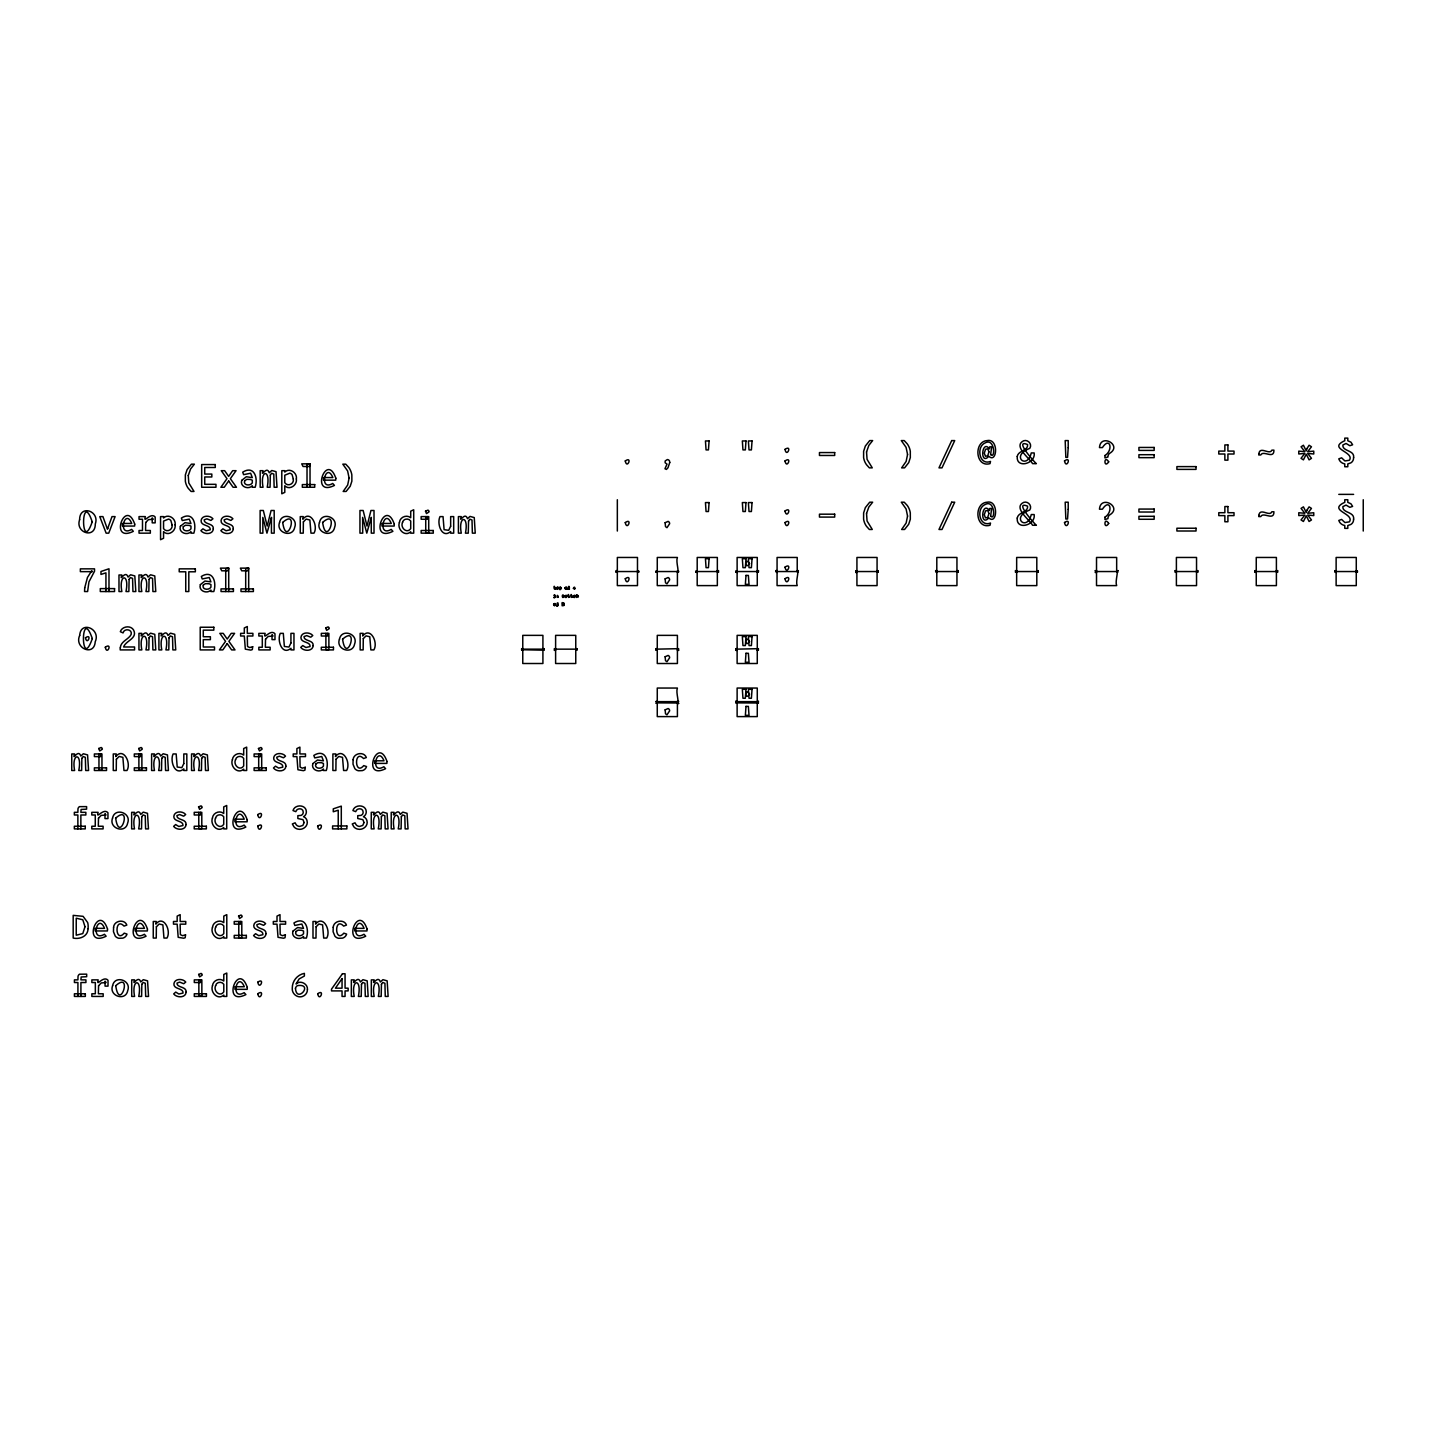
<?xml version="1.0" encoding="UTF-8"?>
<svg xmlns="http://www.w3.org/2000/svg" width="1435" height="1435" viewBox="0 0 1435 1435"><rect width="100%" height="100%" fill="white"/><g stroke="black" fill="none" stroke-linecap="round" stroke-linejoin="round"><path stroke-width="1.5" d="M544.08 650.198L521.605 649.714L522.77 650.36M576.924 650.198L575.758 649.714M576.386 595.686C578.179 593.157 579.112 599.974 577.695 595.561C575.614 601.211 576.996 592.207 576.547 595.633M1338.783 494.375L1353.618 494.375M617.337 570.574L616.171 570.628L617.337 571.256M717.339 570.628L718.505 570.628L717.339 571.256M737.124 570.628L735.958 571.256L737.124 571.202M758.451 570.771L757.285 570.771L757.267 557.462L737.124 557.462L737.124 570.771M777.07 570.628L775.904 570.574L777.07 571.202M797.214 570.628L798.38 570.771M856.928 570.628L855.762 571.256L856.928 571.202M877.072 570.574L878.238 571.256L877.072 571.202M935.62 570.771L936.804 570.574M956.948 570.628L958.114 570.771M1015.496 570.771L1016.662 570.574M1037.971 570.771L1036.805 570.771L1036.805 557.462L1016.662 557.462L1016.662 570.771M1095.353 570.771L1096.519 570.628M1116.663 570.628L1117.847 570.771M1175.229 570.771L1176.395 570.574M1196.539 570.628L1197.705 570.771M1255.087 570.771L1256.253 570.628M1276.397 570.574L1277.581 570.771M1334.963 570.771L1336.129 570.771L1336.129 557.462L1356.272 557.462L1356.272 570.771M1356.272 570.574L1357.438 571.256L1356.272 571.202M616.171 571.058L617.337 571.058L616.171 572.314M638.647 571.058L637.481 571.058L638.647 572.314M656.1 571.058L657.266 571.058L656.1 572.314M678.576 571.058L677.41 571.058L678.576 571.865L677.41 572.314L677.41 585.606L657.266 585.606L657.266 572.314M696.029 571.058L697.195 571.058L696.029 572.314M718.505 571.058L717.339 571.058L718.505 572.314M735.958 571.058L737.124 572.027L735.958 571.865M758.451 571.058L757.267 571.058L758.451 571.865L757.267 572.314L757.267 585.606L737.124 585.606L737.124 572.314L735.958 572.314M775.904 571.058L777.07 571.83M798.38 571.058L797.214 571.058L798.38 572.314M855.762 571.058L856.928 571.058L855.762 572.314M878.238 571.058L877.072 572.027L878.238 572.314M935.62 571.058L936.804 571.83M958.114 571.058L956.948 571.058L958.114 572.314M1015.496 571.058L1016.662 571.058L1015.496 572.314M1037.971 571.058L1036.805 572.027L1037.971 572.314M1095.353 571.058L1096.519 571.058L1095.353 572.511L1096.519 572.457M1117.847 571.058L1116.663 571.058L1117.847 572.314M1175.229 571.058L1176.395 571.058L1175.229 571.83L1176.395 572.511M1197.705 571.058L1196.539 572.027L1197.705 572.314M1255.087 571.058L1256.253 572.027L1255.087 571.865M1277.581 571.058L1276.397 571.058L1277.581 572.314M1334.963 571.058L1336.129 571.058L1334.963 571.865L1336.129 572.314L1336.129 585.606L1356.272 585.606L1356.272 572.314L1357.438 571.83M1357.438 571.058L1356.272 572.027L1357.438 572.314M637.481 571.256L638.647 571.202L637.481 570.771L637.481 557.462L617.337 557.462L617.337 570.771M657.266 571.202L656.1 571.256L657.266 570.771L657.266 557.462L677.41 557.462C675.616 561.264 679.365 571.776 677.41 571.202M697.195 571.202L696.029 571.256L697.195 570.771L697.195 557.462L717.339 557.462L717.339 570.771M757.267 571.202L758.451 570.574M797.214 571.202L798.38 570.574M936.804 571.202L935.62 570.574M956.948 571.256L958.114 570.574M1016.662 571.202L1015.496 570.574M1036.805 571.202L1037.971 570.574M1096.519 571.202L1095.353 570.574M1116.663 571.256L1117.847 570.574M1176.395 571.202L1175.229 570.574M1196.539 571.202L1197.705 570.574M1256.253 571.202L1255.087 570.574M1276.397 571.202L1277.581 570.574M1336.129 571.256L1334.963 570.574M617.337 571.543L637.481 571.543M657.266 571.543L677.41 571.543M697.195 571.543L717.339 571.543M737.124 571.543L757.267 571.543M777.07 571.543L797.214 571.543M856.928 571.543L877.072 571.543M936.804 571.543L956.948 571.543M1016.662 571.543L1036.805 571.543M1096.519 571.543L1116.663 571.543M1176.395 571.543L1196.539 571.543M1256.253 571.543L1276.397 571.543M1336.129 571.543L1356.272 571.543M616.171 571.865L617.337 571.83M637.481 571.83L638.647 571.865M656.1 571.865L657.266 571.83M696.029 571.865L697.195 571.865M717.339 571.865L718.505 571.865M797.214 571.865C799.151 571.291 795.403 581.767 797.214 585.606L777.07 585.606L777.07 572.314M856.928 571.865L855.762 572.511L856.928 572.457M877.072 571.865L878.238 571.865M956.948 571.865L958.114 571.865M1015.496 571.865L1016.662 571.83M1036.805 571.83L1037.971 571.865M1116.663 571.865C1118.618 571.238 1114.869 581.857 1116.663 585.606L1096.519 585.606L1096.519 572.314L1095.353 572.027M1196.539 571.83L1197.705 571.865M1276.397 571.865L1277.581 571.865M1356.272 571.83L1357.438 571.865M1175.229 572.314L1176.395 572.314L1176.395 585.606L1196.539 585.606L1196.539 572.314L1197.705 571.83M1255.087 572.314L1256.253 572.314L1256.253 585.606L1276.397 585.606L1276.415 572.314L1277.581 571.83M617.337 572.511L616.171 571.83M657.266 572.457L656.1 571.83M677.41 572.457L678.576 571.83M697.195 572.511L696.029 571.83M737.124 572.511L735.958 571.83M757.267 572.457L758.451 571.83M777.07 572.511L775.904 571.83M936.804 572.457L935.62 571.83M1016.662 572.511L1015.496 571.83M1256.253 572.511L1255.087 571.83M1336.129 572.511L1334.963 571.83M554.753 595.579L553.856 595.22L554.932 595.22L554.932 597.498M522.77 648.459L521.605 649.158L544.08 649.158L542.914 648.512M555.614 648.512L554.448 649.158L576.924 649.158L575.758 648.512M657.266 648.459L656.1 649.158L678.576 648.674M737.124 648.512L735.958 649.158L758.451 648.674M521.605 648.674L522.77 648.674L522.77 635.364L542.914 635.364L542.914 648.674L544.08 648.674M554.448 648.674L555.614 648.674L555.614 635.364L575.758 635.364L575.758 648.674L576.924 648.674M656.1 648.674L657.266 648.674L657.266 635.364L677.41 635.364L677.41 648.674M735.958 648.674L737.124 648.674L737.124 635.364L757.267 635.364L757.285 648.674M521.605 648.943L522.77 648.943M544.08 649.104L542.914 648.943M554.448 648.943L555.614 649.104M575.758 649.104L576.924 648.943M656.1 649.104L657.266 648.943L656.1 649.911M678.576 649.104L677.41 648.943L678.576 650.396L677.41 650.36M735.958 648.943L737.124 649.104M758.451 649.104L757.267 649.911M555.614 650.36L554.448 650.36L555.614 649.714M657.266 649.714L656.1 649.714L657.266 650.396M677.41 649.714L678.576 649.714M737.124 650.36L735.958 650.396L737.124 649.714M758.451 649.714L757.267 650.396M521.605 649.768L522.77 649.66M542.914 649.768L544.08 649.768M554.448 649.768L555.614 648.943M576.924 649.768L575.758 648.943M735.958 649.768L737.124 648.943M521.605 650.198L522.77 650.198L522.77 663.508L542.914 663.508L542.914 650.198M554.448 650.198L555.614 650.198L555.614 663.508L575.758 663.508L575.758 650.198M656.1 650.198L657.266 650.198L657.266 663.508L677.41 663.508L677.41 650.198L678.576 650.198M735.958 650.198L737.124 650.198L737.124 663.508L757.267 663.508L757.267 650.198L758.451 650.198M657.266 701.356L657.266 688.047L677.41 688.047C675.616 691.921 679.365 702.361 677.41 701.805M737.124 701.159L735.958 701.159L737.124 701.841M758.451 701.159L757.267 701.805M656.1 701.356L657.266 701.805M677.41 701.213L678.576 701.213M735.958 701.356L737.124 701.356L737.124 688.047L757.267 688.047L757.285 701.356M656.1 701.643L678.576 701.643M735.958 701.643L758.451 701.643M657.266 702.809L656.1 702.863L678.576 703.006M677.41 702.863L678.576 703.491M737.124 702.809L735.958 702.863L758.451 703.006L757.267 702.809M656.1 703.293L657.266 703.293L657.266 716.603L677.41 716.603L677.41 703.293M677.41 703.491L678.576 703.455M1363.25 499.739L1363.25 531.04M1276.397 570.771L1276.397 557.462L1256.253 557.462L1256.253 570.771M1196.539 570.771L1196.539 557.462L1176.395 557.462L1176.395 570.771M1116.663 570.771L1116.663 557.462L1096.519 557.462L1096.519 570.771M1037.971 571.83L1036.805 572.314L1036.805 585.606L1016.662 585.606L1016.662 572.314M958.114 571.83L956.948 572.314L956.948 585.606L936.804 585.606L936.804 572.314M956.948 570.771L956.948 557.462L936.804 557.462L936.804 570.771M878.238 571.83L877.072 572.314L877.072 585.606L856.928 585.606L856.928 572.314M877.072 570.771L877.072 557.462L856.928 557.462L856.928 570.771M797.214 570.771L797.214 557.462L777.07 557.462L777.07 570.771M758.451 702.809L757.267 703.455L757.267 716.603L737.124 716.603L737.124 703.293L735.958 702.809M718.505 571.83L717.339 572.314L717.339 585.606L697.195 585.606L697.195 572.314M638.647 571.83L637.481 572.314L637.481 585.606L617.337 585.606L617.337 572.314M617.337 499.739L617.337 531.04M568.834 589.319C570.592 585.803 567.578 584.888 568.404 589.319M557.587 605.767C559.345 602.216 556.332 601.373 557.157 605.767M554.753 595.22L554.502 597.498M427.504 516.6L427.504 519.255L421.155 519.255L421.155 516.6L428.724 516.6L428.724 532.833L425.729 532.833L425.729 516.6M341.297 828.892L341.297 806.129L333.279 808.838L333.279 811.779L338.229 810.201L338.229 828.892M327.664 633.355L327.664 636.01L321.314 636.01L321.314 633.355L328.884 633.355L328.884 649.589L325.889 649.589L325.889 633.355M310.032 487.254L310.032 463.846L301.709 463.846L303.072 466.501L309.422 466.501L310.032 463.846L307.018 464.402L307.018 487.254M260.47 753.949L260.47 756.604L254.121 756.604L254.121 753.949L261.69 753.949L261.69 770.182L258.695 770.182L258.695 753.949M248.685 591.543L248.685 568.134L240.362 568.134L241.726 570.807L248.076 570.807L248.685 568.134L245.69 568.691L245.69 591.543M240.578 921.485L240.578 924.158L234.228 924.158L234.228 921.485L241.798 921.485L241.798 937.719L238.784 937.719L238.784 921.485M228.721 591.543L228.721 568.134L220.398 568.134L221.761 570.807L228.111 570.807L228.721 568.134L225.726 568.691L225.726 591.543M200.577 812.336L200.577 814.99L194.227 814.99L194.227 812.336L201.797 812.336L201.797 828.569L198.783 828.569L198.783 812.336M200.649 979.872L200.649 982.527L194.299 982.527L194.299 979.872L201.851 979.872L201.851 996.105L198.855 996.105L198.855 979.872M140.666 753.949L140.666 756.604L134.316 756.604L134.316 753.949L141.886 753.949L141.886 770.182L138.89 770.182L138.89 753.949M108.988 591.543L108.988 568.78L100.97 571.489L100.97 574.431L105.939 572.852L105.939 591.543M100.737 753.949L100.737 756.604L94.387 756.604L94.387 753.949L101.957 753.949L101.957 770.182L98.961 770.182L98.961 753.949M80.916 996.428L80.916 982.527L85.921 982.527L85.921 979.872L80.916 979.872L81.167 976.984L86.674 976.715L86.674 974.15L79.535 974.204A3.39 3.39 0 0 0 78.028 976.374L77.92 979.872L74.423 979.872L74.423 982.527L77.92 982.527L77.92 996.428M80.862 828.892L80.862 814.99L85.849 814.99L85.849 812.336L80.862 812.336L81.113 809.448L86.602 809.161L86.602 806.614L79.463 806.649A3.39 3.39 0 0 0 77.974 808.82L77.867 812.336L74.351 812.336L74.351 814.99L77.867 814.99L77.867 828.892M107.517 929.019L107.41 930.956L95.194 930.956L95.194 928.355L104.54 928.355C97.526 911.655 89.921 942.831 104.414 934.275L106.136 936.212C81.4 948.463 98.208 901.915 107.517 929.019M134.711 524.134L134.621 526.053L122.405 526.053L122.405 523.452L131.733 523.452C124.737 506.77 117.114 537.946 131.607 529.389L133.329 531.327C108.594 543.578 125.419 497.012 134.711 524.134M147.446 929.019L147.357 930.956L135.141 930.956L135.141 928.355L144.469 928.355C137.473 911.655 129.85 942.831 144.343 934.275L146.065 936.212C121.329 948.463 138.155 901.915 147.446 929.019M247.215 819.869L247.125 821.789L234.892 821.789L234.892 819.188L244.237 819.188C237.223 802.488 229.618 833.663 244.111 825.107L245.833 827.062C221.098 839.296 237.905 792.748 247.215 819.869M247.286 987.406L247.179 989.343L234.963 989.343L234.963 986.724L244.309 986.724C237.295 970.042 229.69 1001.217 244.165 992.661L245.905 994.599C221.169 1006.85 237.977 960.284 247.286 987.406M271.448 518.448L271.43 533.156L274.193 533.156L274.193 510.483L271.107 510.483L267.197 526.089L263.322 510.483L260.13 510.483L260.13 533.156L262.874 533.156L262.82 517.389L266.946 533.156L271.502 517.389L271.448 518.448M335.826 478.214L335.718 480.151L323.503 480.151L323.503 477.55L332.848 477.55C325.835 460.85 318.229 492.026 332.705 483.469L334.445 485.407C309.709 497.658 326.516 451.11 335.826 478.214M367.073 929.019L366.983 930.956L354.768 930.956L354.768 928.355L364.095 928.355C357.1 911.655 349.494 942.831 363.97 934.275L365.71 936.212C340.974 948.463 357.781 901.915 367.073 929.019M371.27 518.448L371.27 533.156L374.015 533.156L374.015 510.483L370.947 510.483L367.019 526.089L363.145 510.483L359.952 510.483L359.952 533.156L362.714 533.156L362.642 517.389L366.786 533.156L371.324 517.389L371.27 518.448M386.984 761.483L386.876 763.402L374.661 763.402L374.661 760.801L384.006 760.801C376.992 744.119 369.387 775.295 383.863 766.738L385.602 768.676C360.867 780.927 377.674 734.361 386.984 761.483M394.284 524.134L394.177 526.053L381.961 526.053L381.961 523.452L391.289 523.452C384.293 506.77 376.688 537.946 391.163 529.389L392.903 531.327C368.167 543.578 384.975 497.012 394.284 524.134M84.719 587.83L84.557 591.543L87.607 591.543L88.952 581.857L94.531 571.238L94.531 568.852L80.36 568.852L80.36 571.65L92.504 571.65L91.732 570.771L87.463 577.462L84.719 587.83M79.625 519.649C74.961 532.726 95.338 539.434 95.302 523.972C99.984 510.896 79.589 504.205 79.625 519.649M564.188 596.386C561.713 600.476 561.659 591.597 564.188 596.386M990.616 454.518C995.621 459.738 994.814 437.496 985.253 442.859C975.908 446.59 979.208 465.927 990.527 461.406L990.024 463.631C975.387 467.918 973.468 441.352 987.244 440.581C998.886 438.034 997.253 464.007 988.823 456.312C979.657 466.178 981.648 438.644 989.45 448.85L989.737 446.841L991.675 446.841L990.616 454.518M990.616 516.116C995.621 521.353 994.814 499.111 985.253 504.474C975.908 508.205 979.208 527.542 990.527 523.022L990.024 525.246C975.387 529.533 973.468 502.967 987.244 502.196C998.886 499.649 997.253 525.623 988.823 517.927C979.657 527.793 981.648 500.259 989.45 510.465L989.737 508.456L991.675 508.456L990.616 516.116M120.307 647.831L120.181 649.911L134.567 649.911L134.567 646.988L123.625 646.988C125.688 640.584 137.939 638.539 133.563 629.965C130.621 625.014 122.011 626.252 120.325 631.687L123.051 632.925C124.11 627.938 132.773 629.194 131.105 634.557C128.415 639.651 120.701 641.248 120.307 647.831M92.306 638.575C80.504 672.8 80.468 604.368 92.306 638.575M349.1 478.052L347.665 485.048L343.18 491.452L346.104 491.452L350.212 486.268L351.862 481.191L351.844 474.913A17.453 17.453 0 0 0 348.795 467.451L345.745 464.169L342.822 464.169L347.611 470.931L349.1 478.052M907.566 454.464L906.131 461.442L901.646 467.864L904.57 467.864L908.696 462.68L910.328 457.586L910.31 451.308A17.453 17.453 0 0 0 907.261 443.863L904.211 440.581L901.306 440.581L906.077 447.343L907.566 454.464M907.566 516.08L906.131 523.058L901.646 529.479L904.57 529.479L908.696 524.277L910.328 519.201L910.31 512.923A17.453 17.453 0 0 0 907.261 505.479L904.211 502.196L901.306 502.196L906.077 508.959L907.566 516.08M188.272 475.487L188.792 482.949L194.012 491.452L191.106 491.452L188.236 488.295A16.431 16.431 0 0 1 185.348 481.191L185.348 474.913L187.106 469.604L191.447 464.169L194.371 464.169L190.568 469.012L188.272 475.487M745.985 575.417L745.375 584.35L749.016 584.35L748.37 575.417L745.985 575.417M745.985 653.302L745.375 662.252L749.016 662.252L748.37 653.302L745.985 653.302M745.985 706.397L745.375 715.347L749.016 715.347L748.37 706.397L745.985 706.397M866.543 451.881L867.063 459.361L872.283 467.864L869.359 467.864L866.507 464.707A16.431 16.431 0 0 1 863.601 457.586L863.619 451.308L865.359 446.016L869.718 440.581L872.641 440.581L868.839 445.406L866.543 451.881M866.543 513.497L867.063 520.977L872.283 529.479L869.359 529.479L866.507 526.322A16.431 16.431 0 0 1 863.601 519.201L863.619 512.923L865.359 507.613L869.718 502.196L872.641 502.196L868.839 507.021L866.543 513.497M1068.214 447.72L1067.55 457.388L1065.828 457.388L1065.183 440.581L1068.214 440.581L1068.214 447.72M1068.214 509.335L1067.55 519.004L1065.828 519.004L1065.183 502.196L1068.214 502.196L1068.214 509.335M79.696 635.418C73.849 648.154 94.226 656.997 95.23 641.732C101.096 629.014 80.665 620.153 79.696 635.418M709.087 440.958L708.442 449.908L706.056 449.908L705.446 440.958L709.087 440.958M709.087 502.573L708.442 511.524L706.056 511.524L705.446 502.573L709.087 502.573M709.087 558.717L708.442 567.668L706.056 567.668L705.446 558.717L709.087 558.717M745.985 440.958L745.339 449.908L742.953 449.908L742.343 440.958L745.985 440.958M745.985 502.573L745.339 511.524L742.953 511.524L742.343 502.573L745.985 502.573M752.048 440.958L751.402 449.908L749.016 449.908L748.37 440.958L752.048 440.958M745.985 558.717L745.339 567.668L742.953 567.668L742.343 558.717L745.985 558.717M752.048 502.573L751.402 511.524L749.016 511.524L748.37 502.573L752.048 502.573M745.985 636.62L745.339 645.571L742.953 645.571L742.343 636.62L745.985 636.62M752.048 558.717L751.402 567.668L749.016 567.668L748.37 558.717L752.048 558.717M745.985 689.32L745.339 698.253L742.953 698.253L742.343 689.32L745.985 689.32M752.048 636.62L751.402 645.571L749.016 645.571L748.37 636.62L752.048 636.62M752.048 689.32L751.402 698.253L749.016 698.253L748.37 689.32L752.048 689.32M1105.04 455.487L1104.914 457.909L1107.946 457.03A4.718 4.718 0 0 1 1109.381 453.514C1123.192 445.514 1100.466 432.742 1099.479 447.594L1102.403 447.594C1109.955 436.079 1113.596 449.98 1105.04 455.487M1105.04 517.102L1104.914 519.524L1107.946 518.627A4.718 4.718 0 0 1 1109.381 515.111C1123.192 507.129 1100.466 494.358 1099.479 509.21L1102.403 509.21C1109.955 497.694 1113.596 511.595 1105.04 517.102M92.217 521.82C80.611 555.542 80.826 488.061 92.217 521.82M1258.836 453.747L1258.728 454.967L1260.791 454.967C1263.23 449.837 1274.119 459.774 1273.921 450.142L1271.858 450.142C1269.562 455.523 1260.056 445.496 1258.836 453.747M1258.836 515.362L1258.728 516.582L1260.791 516.582C1263.23 511.434 1274.119 521.371 1273.921 511.757L1271.858 511.757C1269.562 517.138 1260.056 507.111 1258.836 515.362M113.58 927.261L113.473 931.728L115.284 936.158A6.242 6.242 0 0 0 118.961 938.293L122.8 938.149A5.937 5.937 0 0 0 126.997 934.095L124.217 933.163C114.979 943.979 114.369 916.05 124.038 926.095L126.836 925.091C124.54 918.687 114.029 920.588 113.58 927.261M183.806 763.581L181.832 767.653L177.222 767.043L176.164 753.949L173.133 753.949C169.707 760.783 174.909 776.532 183.806 768.891L183.806 770.505L186.819 770.505L186.819 753.949L183.806 753.949L183.806 763.581M290.928 643.006L288.955 647.059L284.363 646.45L283.305 633.355L280.273 633.355C276.829 640.207 282.049 655.938 290.928 648.297L290.928 649.911L293.96 649.911L293.96 633.355L290.928 633.355L290.928 643.006M333.207 927.261L333.099 931.728L334.929 936.158A6.242 6.242 0 0 0 338.588 938.293L342.427 938.149A5.937 5.937 0 0 0 346.624 934.095L343.844 933.163C334.606 943.979 333.996 916.05 343.665 926.095L346.463 925.091C344.185 918.687 333.655 920.588 333.207 927.261M353.1 759.707L353.01 764.173L354.822 768.622A6.242 6.242 0 0 0 358.481 770.756L362.32 770.613A5.937 5.937 0 0 0 366.535 766.559L363.737 765.608C354.517 776.443 353.907 748.496 363.557 758.541L366.356 757.536C364.077 751.133 353.548 753.052 353.1 759.707M450.662 526.232L448.689 530.304L444.097 529.694L443.038 516.6L440.007 516.6C436.563 523.452 441.783 539.183 450.662 531.542L450.662 533.156L453.693 533.156L453.693 516.6L450.662 516.6L450.662 526.232M669.75 462.518L667.957 467.81L666.414 469.424L664.961 468.743L667.024 464.133L665.14 462.77L665.176 460.958L667.311 459.577A2.35 2.35 0 0 1 669.571 461.209L669.75 462.518M116.378 759.223L116.253 770.505L113.257 770.505L113.257 753.949L116.253 753.949L115.822 756.568C123.482 746.792 131.554 763.151 126.962 770.505L123.966 770.505L122.872 757.339L119.159 756.442L116.378 759.223M156.379 926.777L156.254 938.06L153.258 938.06L153.258 921.485L156.254 921.485L155.823 924.122C163.482 914.346 171.554 930.687 166.962 938.06L163.967 938.06L162.873 924.875L159.159 923.996L156.379 926.777M212.434 818.076C209.869 824.748 217.743 832.982 223.716 827.547L223.716 828.892L226.712 828.892L226.712 805.483L223.716 806.918L223.716 813.501C219.77 809.968 212.918 812.82 212.434 818.076M212.506 927.243C209.941 933.916 217.815 942.149 223.788 936.714L223.788 938.06L226.784 938.06L226.784 914.651L223.788 916.086L223.788 922.669C219.842 919.135 212.99 921.987 212.506 927.243M232.398 759.689C229.833 766.362 237.708 774.613 243.681 769.16L243.681 770.505L246.677 770.505L246.677 747.115L243.681 748.532L243.681 755.133C239.735 751.581 232.9 754.451 232.398 759.689M212.506 985.63C209.941 992.303 217.815 1000.536 223.788 995.083L223.788 996.428L226.784 996.428L226.784 973.038L223.788 974.455L223.788 981.056C219.842 977.504 212.99 980.374 212.506 985.63M303.377 521.874L303.251 533.156L300.256 533.156L300.256 516.6L303.251 516.6L302.821 519.219C310.48 509.443 318.552 525.802 313.96 533.156L310.965 533.156L309.87 519.99L306.157 519.093L303.377 521.874M316.113 926.777L315.987 938.06L312.991 938.06L312.991 921.485L315.987 921.485L315.556 924.122C323.216 914.346 331.288 930.687 326.696 938.06L323.7 938.06L322.606 924.875L318.893 923.996L316.113 926.777M336.023 759.223L335.88 770.505L332.884 770.505L332.884 753.949L335.88 753.949L335.449 756.568C343.126 746.792 351.18 763.151 346.588 770.505L343.593 770.505L342.517 757.339L338.786 756.442L336.023 759.223M363.288 638.647L363.145 649.911L360.149 649.911L360.149 633.355L363.145 633.355L362.714 635.992C370.391 626.216 378.463 642.557 373.853 649.911L370.858 649.911L369.782 636.745L366.051 635.866L363.288 638.647M399.432 522.34C396.867 529.013 404.742 537.264 410.715 531.811L410.715 533.156L413.71 533.156L413.71 509.766L410.715 511.183L410.715 517.784C406.769 514.232 399.917 517.102 399.432 522.34M175.124 524.869C176.182 531.04 168.182 536.6 163.554 531.65L163.554 538.268L160.559 539.703L160.559 516.6L163.554 516.6L163.554 517.981C168.308 513.282 176.2 518.663 175.124 524.869M296.363 478.967C297.422 485.12 289.422 490.698 284.794 485.748L284.794 492.366L281.798 493.783L281.798 470.68L284.794 470.68L284.794 472.061C289.565 467.362 297.44 472.761 296.363 478.967M561.39 588.153C558.986 593.103 558.735 584.009 561.39 588.153M112.54 818.111C108.504 828.461 125.562 834.112 127.643 823.116C131.679 812.748 114.639 807.098 112.54 818.111M112.612 985.666C108.576 995.998 125.634 1001.666 127.715 990.652C131.751 980.302 114.71 974.652 112.612 985.666M279.574 522.394C275.538 532.726 292.596 538.394 294.677 527.38C298.713 517.013 281.673 511.362 279.574 522.394M319.503 522.394C315.467 532.726 332.543 538.394 334.606 527.38C338.642 517.013 321.601 511.362 319.503 522.394M339.467 639.149C335.431 649.499 352.508 655.149 354.571 644.136C358.624 633.786 341.566 628.135 339.467 639.149M553.605 604.261C554.807 608.978 557.013 601.05 553.605 604.261M556.421 587.812C557.623 592.529 559.829 584.619 556.421 587.812M564.852 587.812C566.054 592.529 568.26 584.619 564.852 587.812M564.852 596.027C566.054 600.763 568.26 592.834 564.852 596.027M573.3 596.027C574.484 600.763 576.709 592.834 573.3 596.027M1017.254 456.42C1016.016 469.173 1035.944 463.577 1034.151 452.94L1031.263 452.94C1027.245 470.339 1009.935 455.828 1029.774 448.366C1032.483 444.402 1028.142 439.307 1023.765 440.724C1012.41 445.962 1030.169 458.68 1032.536 463.649L1036.357 463.649C1036.16 463.918 1012.966 438.608 1027.568 444.545C1028.357 450.823 1018.133 450.464 1017.254 456.42M1017.254 518.035C1016.016 530.789 1035.944 525.192 1034.151 514.555L1031.263 514.555C1027.245 531.954 1009.935 517.443 1029.774 509.981C1032.483 506.017 1028.142 500.923 1023.765 502.34C1012.41 507.577 1030.169 520.295 1032.536 525.264L1036.357 525.264C1036.16 525.533 1012.966 500.205 1027.568 506.16C1028.357 512.438 1018.133 512.08 1017.254 518.035M213.313 528.833C212.972 534.825 203.842 534.681 200.9 530.627L202.927 528.815L206.048 530.753L210.21 529.802C210.855 524.564 200.721 526.376 201.097 520.582C201.725 515.093 210.048 515.075 212.936 518.788L210.927 520.457L206.891 518.842L204.183 519.847C204.003 524.726 213.887 522.95 213.313 528.833M186.048 824.551C185.707 830.542 176.577 830.417 173.635 826.363L175.662 824.551L178.783 826.488L182.945 825.538C183.59 820.282 173.438 822.111 173.832 816.318C174.46 810.811 182.783 810.793 185.671 814.524L183.662 816.192L179.626 814.56L176.918 815.564C176.738 820.461 186.622 818.667 186.048 824.551M186.12 992.105C185.779 998.096 176.649 997.971 173.707 993.899L175.734 992.087L178.855 994.024L183.016 993.074C183.662 987.836 173.509 989.648 173.904 983.854C174.532 978.365 182.855 978.347 185.743 982.06L183.734 983.728L179.68 982.114L176.989 983.119C176.81 987.997 186.676 986.222 186.12 992.105M233.277 528.833C232.936 534.825 223.806 534.681 220.864 530.627L222.891 528.815L226.012 530.753L230.174 529.802C230.82 524.564 220.685 526.376 221.062 520.582C221.69 515.093 230.013 515.075 232.918 518.788L230.909 520.457L226.856 518.842L224.147 519.847C223.968 524.726 233.851 522.95 233.277 528.833M265.977 933.719C265.636 939.71 256.506 939.584 253.582 935.53L255.591 933.701L258.713 935.656L262.892 934.687C263.52 929.449 253.385 931.279 253.762 925.485C254.39 919.978 262.713 919.961 265.619 923.674L263.61 925.342L259.556 923.727L256.847 924.732C256.668 929.611 266.551 927.835 265.977 933.719M285.888 766.182C285.529 772.173 276.417 772.03 273.475 767.976L275.502 766.164L278.623 768.102L282.785 767.151C283.43 761.913 273.278 763.725 273.672 757.931C274.282 752.442 282.623 752.424 285.511 756.137L283.502 757.806L279.448 756.191L276.758 757.196C276.56 762.075 286.444 760.299 285.888 766.182M313.153 645.589C312.812 651.58 303.682 651.454 300.74 647.382L302.767 645.571L305.888 647.508L310.05 646.557C310.695 641.319 300.543 643.149 300.937 637.337C301.547 631.848 309.888 631.831 312.776 635.544L310.767 637.212L306.713 635.597L304.023 636.602C303.825 641.481 313.709 639.705 313.153 645.589M558.341 596.942C556.547 599.041 556.959 592.476 558.341 596.942M84.988 926.705L82.799 933.593L76.234 935.207L76.234 918.203L82.799 919.763L84.988 926.705M1353.618 457.514L1353.438 459.236A5.83 5.83 0 0 1 1350.801 462.895L1347.806 463.918L1347.806 466.752L1344.774 466.752L1344.774 463.882A7.677 7.677 0 0 1 1339.644 460.599L1338.783 458.859L1341.617 457.819L1344.918 460.94L1349.384 460.24C1355.035 451.774 1326.998 448.904 1344.774 440.706L1344.774 438.123L1347.806 438.123L1347.806 440.742L1350.945 442.177L1352.613 444.778L1349.833 445.711L1346.03 443.451L1342.873 445.029C1342.173 451.559 1354.676 449.944 1353.618 457.514M1353.618 519.129L1353.438 520.851A5.83 5.83 0 0 1 1350.801 524.492L1347.806 525.533L1347.806 528.367L1344.774 528.367L1344.774 525.479A7.677 7.677 0 0 1 1339.644 522.214L1338.783 520.457L1341.617 519.434L1344.918 522.555L1349.384 521.856C1355.035 513.389 1326.998 510.519 1344.774 502.322L1344.774 499.739L1347.806 499.739L1347.806 502.358L1350.945 503.793L1352.613 506.394L1349.833 507.326L1346.03 505.066L1342.873 506.645C1342.173 513.174 1354.676 511.56 1353.618 519.129M563.758 596.386C562.502 599.112 562.538 593.642 563.758 596.386M81.867 758.38L81.634 770.505L78.764 770.505C82.548 751.958 71.194 752.675 74.62 770.505L71.75 770.505L71.75 753.949L74.62 753.949C71.929 762.003 78.225 748.155 80.826 756.048L83.338 753.752L87.571 754.918L88.575 770.505L85.705 770.505L85.347 757.357L83.176 756.532L81.867 758.38M129.114 579.417L128.863 591.543L125.993 591.543C129.778 572.978 118.423 573.695 121.849 591.543L118.979 591.543L118.979 574.987L121.849 574.987C119.159 583.023 125.455 569.175 128.056 577.085L130.567 574.771L134.818 575.955L135.805 591.543L132.935 591.543L132.576 578.395L130.406 577.552L129.114 579.417M149.079 579.417L148.827 591.543L145.957 591.543C149.742 572.978 138.388 573.695 141.814 591.543L138.944 591.543L138.944 574.987L141.814 574.987C139.123 583.023 145.419 569.175 148.02 577.085L150.531 574.771L154.783 575.955L155.769 591.543L152.899 591.543L152.558 578.395L150.37 577.552L149.079 579.417M149.079 637.804L148.827 649.911L145.957 649.911C149.742 631.364 138.388 632.082 141.814 649.911L138.944 649.911L138.944 633.355L141.814 633.355C139.123 641.409 145.419 627.561 148.02 635.472L150.531 633.158L154.783 634.324L155.769 649.911L152.899 649.911L152.558 636.781L150.37 635.938L149.079 637.804M141.778 816.766L141.527 828.892L138.657 828.892C142.442 810.327 131.087 811.044 134.513 828.892L131.643 828.892L131.643 812.336L134.513 812.336C131.823 820.372 138.119 806.524 140.72 814.434L143.231 812.12L147.482 813.304L148.469 828.892L145.599 828.892L145.258 815.744L143.07 814.901L141.778 816.766M169.043 637.804L168.792 649.911L165.922 649.911C169.707 631.364 158.352 632.082 161.778 649.911L158.908 649.911L158.908 633.355L161.778 633.355C159.088 641.409 165.384 627.561 167.985 635.472L170.496 633.158L174.747 634.324L175.734 649.911L172.864 649.911L172.523 636.781L170.334 635.938L169.043 637.804M161.742 758.38L161.491 770.505L158.639 770.505C162.424 751.958 151.052 752.675 154.478 770.505L151.608 770.505L151.608 753.949L154.478 753.949C151.787 762.003 158.083 748.155 160.684 756.048L163.195 753.752L167.447 754.918L168.433 770.505L165.563 770.505L165.222 757.357L163.034 756.532L161.742 758.38M141.85 984.32L141.599 996.428L138.729 996.428C142.513 977.881 131.159 978.598 134.585 996.428L131.715 996.428L131.715 979.872L134.585 979.872C131.894 987.926 138.191 974.078 140.791 981.988L143.303 979.674L147.554 980.84L148.54 996.428L145.67 996.428L145.312 983.298L143.141 982.455L141.85 984.32M201.671 758.38L201.438 770.505L198.568 770.505C202.353 751.958 190.999 752.675 194.425 770.505L191.555 770.505L191.555 753.949L194.425 753.949C191.716 762.003 198.03 748.155 200.613 756.048L203.142 753.752L207.375 754.918L208.362 770.505L205.492 770.505L205.151 757.357L202.981 756.532L201.671 758.38M270.318 475.128L270.067 487.254L267.215 487.254C271 468.689 259.645 469.406 263.053 487.254L260.183 487.254L260.183 470.68L263.053 470.68C260.363 478.734 266.659 464.886 269.26 472.797L271.771 470.483L276.022 471.667L277.009 487.254L274.139 487.254L273.798 474.106L271.61 473.263L270.318 475.128M361.476 984.32L361.225 996.428L358.373 996.428C362.14 977.881 350.786 978.598 354.212 996.428L351.342 996.428L351.342 979.872L354.212 979.872C351.521 987.926 357.817 974.078 360.418 981.988L362.929 979.674L367.181 980.84L368.167 996.428L365.297 996.428L364.956 983.298L362.768 982.455L361.476 984.32M381.369 816.766L381.136 828.892L378.266 828.892C382.051 810.327 370.696 811.044 374.122 828.892L371.252 828.892L371.252 812.336L374.122 812.336C371.414 820.372 377.728 806.524 380.329 814.434L382.84 812.12L387.073 813.304L388.06 828.892L385.19 828.892L384.849 815.744L382.679 814.901L381.369 816.766M381.441 984.32L381.19 996.428L378.338 996.428C382.123 977.881 370.768 978.598 374.176 996.428L371.324 996.428L371.324 979.872L374.176 979.872C371.486 987.926 377.782 974.078 380.383 981.988L382.912 979.674L387.145 980.84L388.132 996.428L385.262 996.428L384.921 983.298L382.732 982.455L381.441 984.32M401.334 816.766L401.1 828.892L398.23 828.892C402.015 810.327 390.661 811.044 394.087 828.892L391.217 828.892L391.217 812.336L394.087 812.336C391.378 820.372 397.692 806.524 400.293 814.434L402.805 812.12L407.038 813.304L408.024 828.892L405.154 828.892L404.813 815.744L402.643 814.901L401.334 816.766M468.545 521.031L468.294 533.156L465.424 533.156C469.209 514.609 457.855 515.326 461.281 533.156L458.411 533.156L458.411 516.6L461.281 516.6C458.59 524.654 464.886 510.806 467.487 518.699L469.998 516.403L474.25 517.569L475.236 533.156L472.366 533.156L472.007 520.026L469.837 519.183L468.545 521.031M172.056 524.869C173.133 529.946 166.37 532.923 163.554 528.636L163.554 521.102L168.523 519.093A3.785 3.785 0 0 1 170.873 520.6L172.056 524.869M215.555 818.093C212.954 823.277 219.896 829.914 223.716 824.372L223.716 816.73C221.743 813.645 216.219 814.237 215.555 818.093M215.627 927.243C213.026 932.445 219.968 939.082 223.788 933.539L223.788 925.898C221.815 922.813 216.29 923.405 215.627 927.243M235.537 759.707C232.918 764.891 239.878 771.528 243.681 765.985L243.681 758.362C241.708 755.258 236.183 755.868 235.537 759.707M215.627 985.63C213.026 990.832 219.968 997.451 223.788 991.908L223.788 984.284C221.815 981.181 216.29 981.791 215.627 985.63M293.296 478.967C294.372 484.043 287.628 487.021 284.794 482.734L284.794 475.2L289.762 473.191A3.785 3.785 0 0 1 292.112 474.698L293.296 478.967M402.553 522.358C399.952 527.542 406.894 534.179 410.715 528.636L410.715 521.013C408.742 517.909 403.217 518.519 402.553 522.358M560.959 588.153C559.614 590.933 559.74 585.354 560.959 588.153M295.466 988.302C296.525 1003.98 314.157 983.37 297.529 985.594A4.287 4.287 0 0 0 295.466 988.302M307.449 989.361L307.198 991.388A7.211 7.211 0 0 1 303.754 995.854C298.354 999.065 291.556 994.168 292.274 988.051A14.924 14.924 0 0 1 301.709 974.15L304.381 973.361L304.381 976.033L299.126 978.957L296.058 983.979C300.112 979.854 307.843 983.639 307.449 989.361M115.661 818.147C119.464 845.018 133.024 802.829 115.661 818.147M115.733 985.684C119.535 1012.572 133.096 970.365 115.733 985.684M282.695 522.412C286.498 549.282 300.058 507.093 282.695 522.412M322.624 522.412C326.445 549.282 339.987 507.093 322.624 522.412M304.094 822.542L302.857 825.43L299.789 826.399A4.395 4.395 0 0 1 296.005 824.425L295.144 822.811L292.345 823.959L293.888 826.703A6.798 6.798 0 0 0 297.87 829.107C302.928 830.488 308.704 825.878 306.982 820.515A5.74 5.74 0 0 0 303.52 816.712L304.704 815.833A5.65 5.65 0 0 0 306.355 811.797C306.373 804.461 294.839 803.923 293.009 810.578L295.807 811.654C296.776 807.708 303.341 807.761 303.233 812.156A3.3 3.3 0 0 1 300.973 815.421L297.852 815.672L297.852 818.524L302.982 819.636L304.094 822.542M342.588 639.185C346.409 666.055 359.952 623.848 342.588 639.185M364.006 822.542L362.75 825.43L359.683 826.399A4.395 4.395 0 0 1 355.916 824.425L355.037 822.811L352.257 823.959L353.781 826.703A6.798 6.798 0 0 0 357.781 829.107C362.84 830.488 368.616 825.878 366.894 820.515A5.74 5.74 0 0 0 363.414 816.712L364.598 815.833A5.65 5.65 0 0 0 366.248 811.797C366.266 804.461 354.75 803.923 352.92 810.578L355.701 811.654C356.669 807.708 363.234 807.761 363.145 812.156A3.3 3.3 0 0 1 360.885 815.421L357.745 815.672L357.745 818.524L362.876 819.636L364.006 822.542M554.053 604.261C554.376 607.615 556.385 602.431 554.053 604.261M556.852 587.812C557.228 591.166 559.13 585.982 556.852 587.812M565.3 587.812C565.587 591.13 567.686 586.054 565.3 587.812M565.3 596.027C565.587 599.364 567.686 594.269 565.3 596.027M573.731 596.027C574.126 599.399 575.973 594.198 573.731 596.027M185.546 934.849L185.187 937.701L183.698 938.239L178.191 937.306L177.169 924.158L173.474 924.158L173.474 921.485L177.169 921.485L177.169 916.122L180.164 914.651L180.164 921.485L185.761 921.485L185.761 924.158L180.164 924.158L180.362 934.598L182.55 935.71L185.546 934.849M252.686 646.719L252.327 649.553L250.82 650.109L245.331 649.158L244.309 636.01L240.614 636.01L240.614 633.355L244.309 633.355L244.309 627.974L247.304 626.521L247.304 633.355L252.901 633.355L252.901 636.01L247.304 636.01L247.502 646.467L249.69 647.58L252.686 646.719M305.278 767.294L304.92 770.147L303.431 770.685L297.924 769.752L296.901 756.604L293.206 756.604L293.206 753.949L296.901 753.949L296.901 748.568L299.897 747.115L299.897 753.949L305.494 753.949L305.494 756.604L299.897 756.604L300.094 767.061L302.283 768.173L305.278 767.294M285.386 934.849L285.027 937.701L283.52 938.239L278.031 937.306L277.009 924.158L273.314 924.158L273.314 921.485L277.009 921.485L277.009 916.122L280.004 914.651L280.004 921.485L285.601 921.485L285.601 924.158L280.004 924.158L280.202 934.598L282.39 935.71L285.386 934.849M555.453 588.87C553.533 590.861 553.838 584.171 554.681 586.987L555.453 588.87M569.498 597.086C567.542 599.112 567.937 592.368 568.744 595.22L569.498 597.086M572.314 597.086C570.341 599.112 570.753 592.368 571.56 595.22L572.314 597.086M98.495 818.201L98.315 826.237L103.105 826.237L103.105 828.892L91.804 828.892L91.804 826.237L95.266 826.237L95.266 814.99L91.804 814.99L91.804 812.336L98.118 812.336C95.715 820.264 103.302 807.403 107.948 812.748L107.948 818.578L104.988 818.578L104.988 813.645L106.046 815.008L101.185 815.385L98.495 818.201M145.742 522.466L145.545 530.502L150.334 530.502L150.334 533.156L139.034 533.156L139.034 530.502L142.495 530.502L142.495 519.255L139.034 519.255L139.034 516.6L145.348 516.6C142.944 524.528 150.531 511.685 155.177 517.013L155.177 522.86L152.218 522.86L152.218 517.909L153.294 519.291L148.415 519.649L145.742 522.466M98.567 985.737L98.387 993.773L103.177 993.773L103.177 996.428L91.858 996.428L91.858 993.773L95.338 993.773L95.338 982.527L91.858 982.527L91.858 979.872L98.19 979.872C95.786 987.818 103.374 974.957 108.02 980.302L108.02 986.132L105.06 986.132L105.06 981.181L106.118 982.562L101.257 982.921L98.567 985.737M180.397 526.25C178.245 532.493 186.963 535.937 190.963 531.703L190.963 533.156L193.833 533.156C196.972 523.524 192.667 510.968 181.384 518.071L182.263 520.564L189.276 519.129L190.963 523.542L184.989 522.663L180.397 526.25M200.362 584.637C198.209 590.879 206.927 594.305 210.927 590.072L210.927 591.543L213.797 591.543C216.936 581.91 212.631 569.354 201.348 576.457L202.227 578.951L209.241 577.516L210.927 581.91L204.954 581.032L200.362 584.637M241.744 480.348C239.591 486.591 248.309 490.017 252.309 485.783L252.309 487.254L255.179 487.254C258.3 477.622 254.013 465.048 242.712 472.169L243.609 474.662L250.623 473.227L252.309 477.622L246.336 476.743L241.744 480.348M265.529 639.221L265.349 647.257L270.139 647.257L270.139 649.911L258.838 649.911L258.838 647.257L262.3 647.257L262.3 636.01L258.838 636.01L258.838 633.355L265.152 633.355C262.748 641.301 270.336 628.44 274.982 633.786L274.982 639.615L272.022 639.615L272.022 634.665L273.081 636.046L268.219 636.423L265.529 639.221M312.866 763.599C310.713 769.842 319.431 773.286 323.431 769.052L323.431 770.505L326.301 770.505C329.422 760.873 325.135 748.317 313.834 755.42L314.731 757.913L321.745 756.478L323.431 760.873L317.458 760.012L312.866 763.599M292.955 931.154C290.821 937.396 299.538 940.822 303.538 936.589L303.538 938.06L306.408 938.06C309.529 928.427 305.242 915.853 293.942 922.974L294.839 925.467L301.834 924.032L303.538 928.427L297.565 927.548L292.955 931.154M573.39 588.35C575.668 590.538 575.094 584.709 573.39 588.35M564.081 603.417L563.955 605.48L562.125 605.767L562.125 602.574L564.081 603.417M988.948 451.899L987.693 455.828L985.468 456.24L984.284 453.173L985.558 449.245L987.764 448.85L988.948 451.899M988.948 513.515L987.693 517.443L985.468 517.856L984.284 514.77L985.558 510.86L987.764 510.465L988.948 513.515M88.055 928.66C87.965 936.337 79.822 939.566 73.185 938.06L73.185 915.369L83.087 916.337L87.678 922.579A16.825 16.825 0 0 1 88.055 928.66M98.728 748.496L99.733 750.953L102.316 749.231A1.848 1.848 0 0 0 101.185 747.491L98.728 748.496M138.675 748.496L139.661 750.953L142.244 749.231A1.848 1.848 0 0 0 141.114 747.491L138.675 748.496M198.568 806.883L199.573 809.34L202.138 807.618A1.848 1.848 0 0 0 201.026 805.878L198.568 806.883M198.64 974.437L199.626 976.894L202.209 975.154A1.848 1.848 0 0 0 201.097 973.414L198.64 974.437M258.461 748.496L259.466 750.953L262.049 749.231A1.848 1.848 0 0 0 260.919 747.491L258.461 748.496M238.569 916.05L239.573 918.508L242.138 916.786A1.848 1.848 0 0 0 241.026 915.028L238.569 916.05M325.673 627.92L326.66 630.378L329.243 628.638A1.848 1.848 0 0 0 328.113 626.898L325.673 627.92M425.495 511.147L426.5 513.604L429.083 511.882A1.848 1.848 0 0 0 427.953 510.142L425.495 511.147M85.454 637.786C87.051 646.288 92.575 632.835 85.454 637.786M105.293 647.221C107.051 656.172 112.809 641.947 105.293 647.221M257.726 826.183C259.484 835.152 265.242 820.91 257.726 826.183M257.78 993.737C259.538 1002.688 265.314 988.464 257.78 993.737M317.619 826.183C319.377 835.152 325.135 820.91 317.619 826.183M317.691 993.737C319.449 1002.688 325.207 988.464 317.691 993.737M625.265 460.958C627.023 469.909 632.781 455.684 625.265 460.958M625.265 522.573C627.023 531.524 632.781 517.3 625.265 522.573M625.265 578.718C627.023 587.668 632.781 573.444 625.265 578.718M784.999 460.958C786.757 469.909 792.515 455.684 784.999 460.958M784.999 522.573C786.757 531.524 792.515 517.3 784.999 522.573M784.999 578.718C786.757 587.668 792.515 573.444 784.999 578.718M1064.501 460.904C1066.259 469.98 1072.142 455.559 1064.501 460.904M1064.501 522.519C1066.259 531.596 1072.142 517.174 1064.501 522.519M257.726 814.614C259.448 823.564 265.26 809.394 257.726 814.614M257.78 982.168C259.52 991.119 265.331 976.93 257.78 982.168M749.5 563.507C744.55 571.22 744.46 555.865 749.5 563.507M784.999 449.388C786.721 458.339 792.55 444.15 784.999 449.388M749.5 641.391C744.55 649.104 744.46 633.75 749.5 641.391M749.5 694.092C744.55 701.805 744.46 686.45 749.5 694.092M784.999 511.003C786.721 519.954 792.55 505.766 784.999 511.003M784.999 567.148C786.721 576.099 792.55 561.91 784.999 567.148M1108.699 461.801C1103.712 469.478 1103.712 454.124 1108.699 461.801M1108.699 523.416C1103.712 531.093 1103.712 515.739 1108.699 523.416M563.758 604.87C562.269 606.718 562.61 602.933 563.758 604.87M563.65 603.435L562.556 603.92L563.65 603.435M665.123 522.699L665.517 526.627L666.97 527.685L669.625 523.739A2.35 2.35 0 0 0 668.118 521.371L665.123 522.699M665.123 578.843L665.517 582.771L666.97 583.83L669.625 579.883A2.35 2.35 0 0 0 668.118 577.516L665.123 578.843M665.123 656.746L665.517 660.674L666.97 661.714L669.625 657.768A2.35 2.35 0 0 0 668.118 655.418L665.123 656.746M665.123 709.841L665.517 713.769L666.97 714.827L669.625 710.863A2.35 2.35 0 0 0 668.118 708.513L665.123 709.841M183.303 526.681C181.599 531.398 188.989 532.17 190.963 528.815L190.963 526.143L189.169 525.389L185.492 525.264L183.303 526.681M203.286 585.067C201.564 589.767 208.954 590.556 210.927 587.202L210.927 584.529L209.133 583.776L205.456 583.65L203.286 585.067M244.65 480.779C242.945 485.478 250.336 486.268 252.309 482.895L252.309 480.223L250.515 479.487L246.838 479.344L244.65 480.779M315.772 764.03C314.068 768.747 321.458 769.519 323.431 766.164L323.431 763.492L321.637 762.738L317.96 762.613L315.772 764.03M295.879 931.584C294.157 936.284 301.547 937.073 303.538 933.701L303.538 931.028L301.745 930.293L298.067 930.149L295.879 931.584M573.803 588.404L574.879 588.709L573.803 588.404M107.751 528.313L107.481 529.246L102.925 516.6L99.768 516.6L106.136 533.156L108.737 533.156L115.105 516.6L112.002 516.6L107.751 528.313M1306.926 448.617L1306.263 450.913L1303.428 445.245L1301.061 446.787L1304.81 451.666L1298.783 451.128L1298.783 453.98L1304.81 453.442L1301.043 458.321L1303.41 459.864L1306.263 454.177L1309.097 459.864L1311.464 458.321L1307.715 453.442L1313.76 453.98L1313.76 451.128L1307.715 451.666L1311.464 446.787L1309.097 445.245L1306.926 448.617M1306.926 510.232L1306.263 512.528L1303.428 506.86L1301.061 508.403L1304.81 513.264L1298.783 512.743L1298.783 515.596L1304.81 515.057L1301.043 519.936L1303.41 521.479L1306.263 515.793L1309.097 521.479L1311.464 519.936L1307.715 515.057L1313.76 515.596L1313.76 512.743L1307.715 513.264L1311.464 508.403L1309.097 506.86L1306.926 510.232M951.71 440.581L938.974 467.864L941.988 467.864L954.723 440.581L951.71 440.581M951.71 502.196L938.974 529.479L941.988 529.479L954.723 502.196L951.71 502.196M228.649 480.958L224.255 487.254L220.882 487.254L226.981 478.68L221.277 470.68L224.649 470.68L228.649 476.402L232.667 470.68L236.04 470.68L230.353 478.68L236.452 487.254L233.08 487.254L228.649 480.958M227.214 643.633L222.82 649.911L219.429 649.911L225.546 641.355L219.842 633.355L223.214 633.355L227.214 639.077L231.232 633.355L234.587 633.355L228.9 641.355L234.999 649.911L231.627 649.911L227.214 643.633M342.05 978.58L335.449 988.177L342.05 988.177L342.05 978.58M342.463 973.755L331.521 989.128L331.521 990.903L342.05 990.903L342.05 996.428L345.064 996.428L345.064 990.903L348.131 990.903L348.131 988.177L345.064 988.177L345.064 973.755L342.463 973.755M1227.912 444.922L1224.862 444.922L1224.862 451.092L1218.781 451.092L1218.781 454.016L1224.862 454.016L1224.862 460.151L1227.912 460.151L1227.912 454.016L1234.01 454.016L1234.01 451.092L1227.912 451.092L1227.912 444.922M1154.153 447.451L1138.924 447.451L1138.924 450.411L1154.153 450.411L1154.153 447.451M834.686 452.563L819.457 452.563L819.457 455.469L834.686 455.469L834.686 452.563M1154.153 454.698L1138.924 454.698L1138.924 457.657L1154.153 457.657L1154.153 454.698M215.268 464.563L201.671 464.563L201.671 487.254L215.968 487.254L215.968 484.33L204.739 484.33L204.739 476.976L211.824 476.976L211.824 474.07L204.739 474.07L204.739 467.487L215.268 467.487L215.268 464.563M1196.037 466.608L1176.897 466.608L1176.897 469.389L1196.037 469.389L1196.037 466.608M314.713 484.582L302.337 484.582L302.337 487.254L314.713 487.254L314.713 484.582M1227.912 506.537L1224.862 506.537L1224.862 512.708L1218.781 512.708L1218.781 515.613L1224.862 515.613L1224.862 521.766L1227.912 521.766L1227.912 515.613L1234.01 515.613L1234.01 512.708L1227.912 512.708L1227.912 506.537M1154.153 509.066L1138.924 509.066L1138.924 512.026L1154.153 512.026L1154.153 509.066M834.686 514.178L819.457 514.178L819.457 517.084L834.686 517.084L834.686 514.178M1154.153 516.313L1138.924 516.313L1138.924 519.273L1154.153 519.273L1154.153 516.313M1196.037 528.224L1176.897 528.224L1176.897 531.004L1196.037 531.004L1196.037 528.224M433.28 530.502L421.155 530.502L421.155 533.156L433.28 533.156L433.28 530.502M195.357 568.852L179.214 568.852L179.214 571.794L185.743 571.794L185.743 591.543L188.81 591.543L188.81 571.794L195.357 571.794L195.357 568.852M114.549 588.601L100.289 588.601L100.289 591.543L114.549 591.543L114.549 588.601M233.421 588.888L221.026 588.888L221.026 591.543L233.421 591.543L233.421 588.888M253.385 588.888L240.99 588.888L240.99 591.543L253.385 591.543L253.385 588.888M569.444 588.942L567.919 589.319L569.444 588.942M555.578 597.175L553.856 597.552L555.578 597.175M558.197 605.391L556.672 605.767L558.197 605.391M213.815 627.239L200.218 627.239L200.218 649.911L214.515 649.911L214.515 647.006L203.286 647.006L203.286 639.651L210.389 639.651L210.389 636.745L203.286 636.745L203.286 630.144L213.815 630.144L213.815 627.239M333.458 647.257L321.314 647.257L321.314 649.911L333.458 649.911L333.458 647.257M106.531 767.851L94.387 767.851L94.387 770.505L106.531 770.505L106.531 767.851M146.46 767.851L134.316 767.851L134.316 770.505L146.46 770.505L146.46 767.851M266.264 767.851L254.121 767.851L254.121 770.505L266.264 770.505L266.264 767.851M346.857 825.95L332.597 825.95L332.597 828.892L346.857 828.892L346.857 825.95M85.257 826.237L74.351 826.237L74.351 828.892L85.257 828.892L85.257 826.237M206.353 826.237L194.227 826.237L194.227 828.892L206.353 828.892L206.353 826.237M246.354 935.387L234.228 935.387L234.228 938.06L246.354 938.06L246.354 935.387M85.329 993.773L74.423 993.773L74.423 996.428L85.329 996.428L85.329 993.773M206.425 993.773L194.299 993.773L194.299 996.428L206.425 996.428L206.425 993.773"/></g></svg>
